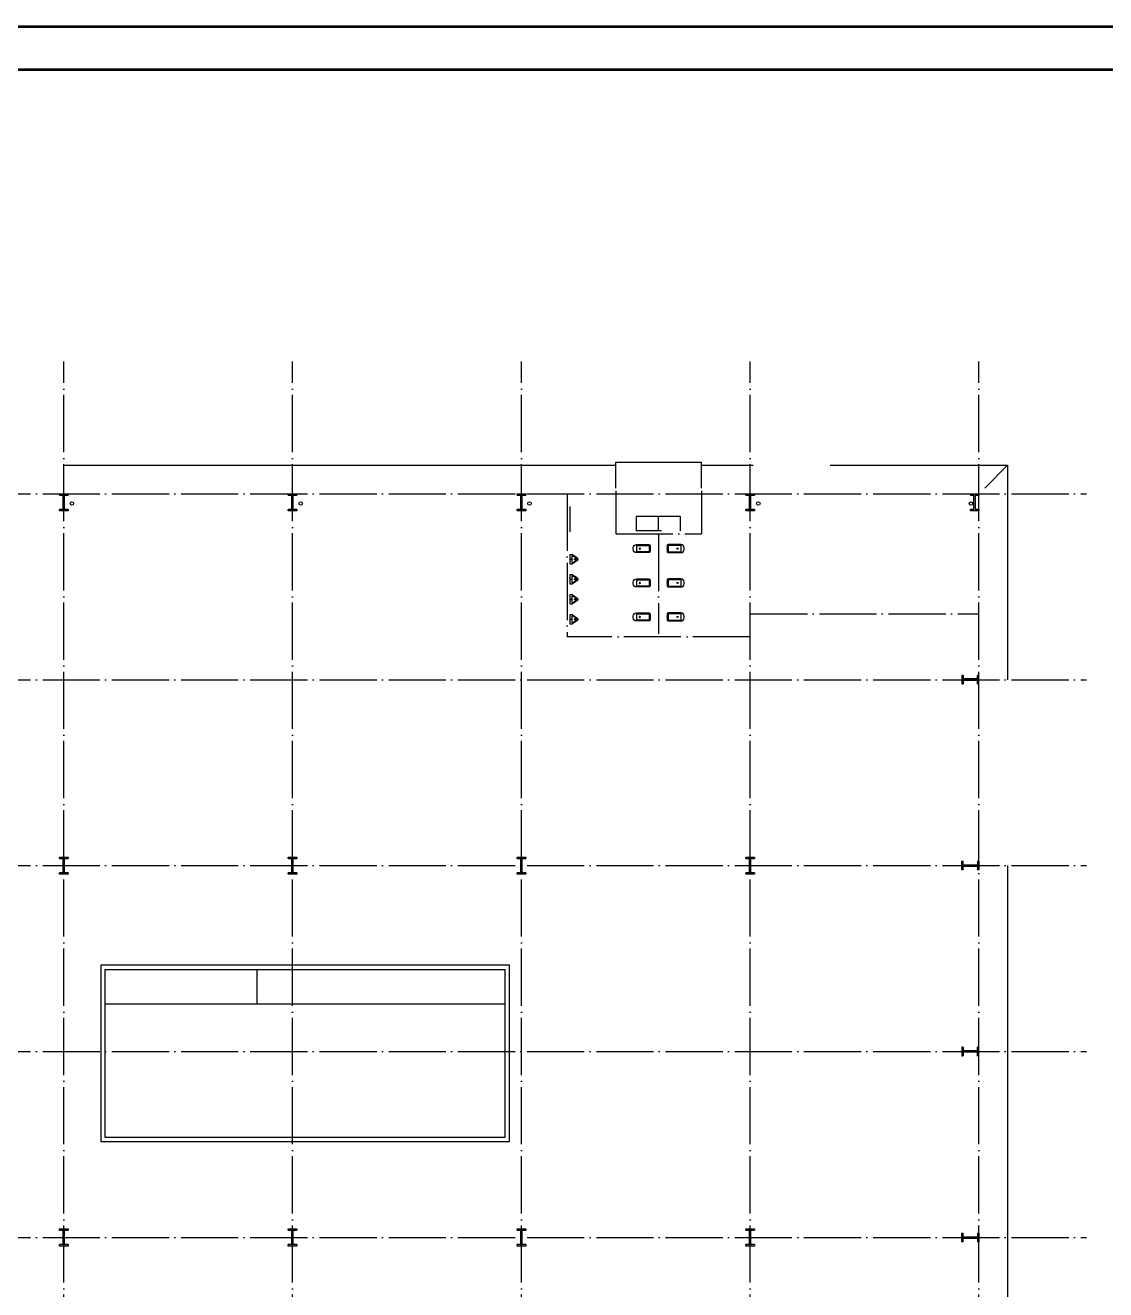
# Model space of a CAD drawing. Extents: x -518586 to 1253874, y -62343 to 661177.
# Drawn here: x 1186472 to 1224251, y 428148 to 472356 of the extents above; entities that cross this region are included whole.
import ezdxf

# ---------------------------------------------------------------- set-up
doc = ezdxf.new("R2010")
doc.units = 0
doc.header["$LTSCALE"] = 1000
doc.header["$MEASUREMENT"] = 0
doc.linetypes.add('DOTE', pattern=[2.42, 2, -0.2, 0.02, -0.2])
for name, color, linetype in [('COLUMN', 9, 'Continuous'), ('DOTE', 9, 'DOTE'), ('E_OTHER', 7, 'Continuous'), ('LVTRY', 8, 'Continuous'), ('NT', 7, 'Continuous'), ('图框', 7, 'Continuous'), ('尺寸线', 3, 'Continuous'), ('路', 150, 'Continuous'), ('钢柱', 7, 'Continuous')]:
    doc.layers.add(name, color=color, linetype=linetype)

# ---------------------------------------------------------------- blocks, each defined once
blk = doc.blocks.new('A$C23043752')
at = {"layer": 'COLUMN'}
blk.add_hatch(color=256, dxfattribs=at).paths.add_polyline_path([(0, 600), (0, 550), (125, 550), (125, 50), (0, 50), (0, 0), (300, 0), (300, 50), (175, 50), (175, 550), (300, 550), (300, 600)])
for p, q in [((0, 600), (0, 550)), ((300, 600), (0, 600)), ((125, 550), (0, 550)), ((125, 550), (125, 50)), ((175, 550), (175, 50)), ((300, 550), (175, 550)), ((300, 550), (300, 600)), ((0, 50), (125, 50)), ((0, 50), (0, 0)), ((0, 0), (300, 0)), ((175, 50), (300, 50)), ((300, 0), (300, 50))]:
    blk.add_line(p, q, dxfattribs=at)
blk = doc.blocks.new('A$C2E6C69CD')
at = {"layer": 'COLUMN', "xscale": -1, "rotation": 359.9999999999998}
blk.add_blockref('A$C23043752', (300, 0), dxfattribs=at)
blk.add_blockref('A$C23043752', (300, 0), dxfattribs=at)
blk = doc.blocks.new('A$C6F9B7E11')
blk.add_blockref('A$C2E6C69CD', (0, 0))
blk = doc.blocks.new('$lvtry$00000220')
at = {"color": 0}
for p, q in [((-124, -91, 0), (-43, -216, 0)), ((-116, -76, 0), (116, -76, 0)), ((43, -216, 0), (124, -91, 0))]:
    blk.add_line(p, q, dxfattribs=at)
at = {"color": 0, "elevation": 0}
blk.add_lwpolyline([(69, -231, -0.57735), (-69, -231), (-162, -88, -0.145378), (-170, -61), (-170, 0), (170, 0), (170, -61, -0.145378), (162, -88)], format="xyb", close=True, dxfattribs=at)
at = {"color": 0}
for centre, radius in [((0, -177, 0), 20), ((0, -38, 0), 17.7)]:
    blk.add_circle(centre, radius, dxfattribs=at)
for centre, radius, start, end in [((-116, -86, 0), 10, 90, 213.0863), ((0, -191, 0), 50, 210, 330), ((116, -86, 0), 10, 326.9137, 90)]:
    blk.add_arc(centre, radius, start, end, dxfattribs=at)
for p in [(0, -38, 0), (0, -177, 0)]:
    blk.add_point(p, dxfattribs=at)
blk = doc.blocks.new('$lvtry$00000200')
at = {"color": 0}
for p, q in [((-110, -40, 0), (-110, -470, 0)), ((100, -30, 0), (-100, -30, 0)), ((110, -470, 0), (110, -40, 0))]:
    blk.add_line(p, q, dxfattribs=at)
at = {"color": 0, "elevation": 0}
blk.add_lwpolyline([(100, 0), (-100, 0, 0.414214), (-140, -40), (-140, -480, 0.414214), (-30, -590), (30, -590, 0.414214), (140, -480), (140, -40, 0.414214)], format="xyb", close=True, dxfattribs=at)
blk.add_lwpolyline([(140, -470), (-140, -470)], dxfattribs=at)
at = {"color": 0}
blk.add_circle((0, -359, 0), 20, dxfattribs=at)
for centre, start, end in [((-100, -40, 0), 90, 180), ((100, -40, 0), 0, 90)]:
    blk.add_arc(centre, 10, start, end, dxfattribs=at)
for p in [(0, 0), (0, -359, 0)]:
    blk.add_point(p, dxfattribs=at)

msp = doc.modelspace()

# ---------------------------------------------------------------- linework, layer by layer
at = {"layer": 'DOTE', "color": 8}
for p, q in [((1187819, 399355), (1187819, 460598)), ((1195819, 399355), (1195819, 460598)), ((1203819, 399355), (1203819, 460598)), ((1211819, 399355), (1211819, 460598)), ((1219819, 399355), (1219819, 460598)), ((1112060, 455976), (1223577, 455976)), ((1205419, 455976), (1205419, 450976)), ((1207119, 456076), (1207119, 454576)), ((1210119, 456076), (1210119, 454576)), ((1207119, 454576), (1210119, 454576)), ((1208619, 454576), (1208619, 451076)), ((1211819, 450976), (1205419, 450976)), ((1112060, 449476), (1223577, 449476)), ((1112060, 442976), (1223577, 442976)), ((1112060, 436476), (1223577, 436476)), ((1112060, 429976), (1223577, 429976))]:
    msp.add_line(p, q, dxfattribs=at)
at = {"layer": 'DOTE', "color": 0}
msp.add_line((1211819, 451776), (1219819, 451776), dxfattribs=at)
at = {"layer": 'E_OTHER', "color": 0}
for centre in [(1188103, 455637), (1196103, 455637), (1204103, 455637), (1212103, 455637)]:
    msp.add_circle(centre, 60, dxfattribs=at)
at = {"layer": 'LVTRY'}
for p, q in [((1205519, 454650), (1205519, 455534)), ((1208601, 455176), (1207834, 455176)), ((1207834, 455176), (1207834, 454676)), ((1208601, 455176), (1208601, 454676)), ((1209367, 455176), (1208601, 455176)), ((1208601, 455176), (1208601, 454676)), ((1209367, 455176), (1209367, 454676)), ((1208719, 454676), (1207834, 454676))]:
    msp.add_line(p, q, dxfattribs=at)
at = {"layer": 'NT'}
for p, q in [((1189259, 439341), (1203254, 439341)), ((1189259, 439341), (1189259, 433482)), ((1194578, 438141), (1194578, 439341)), ((1203254, 433482), (1203254, 439341)), ((1189259, 438141), (1203254, 438141)), ((1189259, 433482), (1203254, 433482))]:
    msp.add_line(p, q, dxfattribs=at)
msp.add_lwpolyline([(1189109, 433332), (1203404, 433332), (1203404, 439491), (1189109, 439491)], close=True, dxfattribs=at)
at = {"layer": '图框', "color": 4, "const_width": 98.6}
for points in [[(1096175, 383207), (1253825, 383207), (1253825, 472307), (1096175, 472307)], [(1099925, 384707), (1252325, 384707), (1252325, 470807), (1099925, 470807)]]:
    msp.add_lwpolyline(points, close=True, dxfattribs=at)
at = {"layer": '尺寸线', "color": 0}
for p, q in [((1207119, 456176), (1207119, 457076)), ((1207119, 457076), (1210119, 457076)), ((1210119, 456176), (1210119, 457076)), ((1220019, 456176), (1220819, 456976))]:
    msp.add_line(p, q, dxfattribs=at)
for points in [[(1187819, 456976), (1207119, 456976)], [(1210119, 456976), (1211919, 456976)], [(1214619, 456976), (1220819, 456976), (1220819, 455676)], [(1220819, 455676), (1220819, 451676)], [(1220819, 451676), (1220819, 449476)], [(1220819, 442976), (1220819, 416976)]]:
    msp.add_lwpolyline(points, dxfattribs=at)
at = {"layer": '路', "color": 0}
msp.add_circle((1219538, 455633), 60, dxfattribs=at)

# ---------------------------------------------------------------- block references
at = {"layer": 'DOTE', "color": 8, "rotation": 180}
for p in [(1195969, 443276), (1203969, 443276), (1187969, 430276), (1195969, 430276), (1203969, 430276)]:
    msp.add_blockref('A$C6F9B7E11', p, dxfattribs=at)
at = {"layer": 'LVTRY', "xscale": -1, "rotation": 270}
for p in [(1208319, 454059, 0), (1208319, 452858, 0), (1208319, 451670, 0)]:
    msp.add_blockref('$lvtry$00000200', p, dxfattribs=at)
at = {"layer": 'LVTRY', "rotation": 90}
for name, p in [('$lvtry$00000200', (1208919, 454059, 0)), ('$lvtry$00000220', (1205519, 453686, 0)), ('$lvtry$00000220', (1205519, 452986, 0)), ('$lvtry$00000220', (1205519, 452986, 0)), ('$lvtry$00000200', (1208919, 452858, 0)), ('$lvtry$00000220', (1205519, 452286, 0)), ('$lvtry$00000200', (1208919, 451670, 0)), ('$lvtry$00000220', (1205519, 451586, 0))]:
    msp.add_blockref(name, p, dxfattribs=at)
at = {"layer": '钢柱', "ltscale": 1000}
for p, rotation in [((1187969, 455976), 180), ((1195969, 455976), 180), ((1203969, 455976), 180), ((1211969, 455976), 180), ((1219819, 455976), 180), ((1187969, 443276), 180), ((1211969, 443276), 180), ((1219819, 442826), 90), ((1211969, 430276), 180), ((1219819, 429826), 90)]:
    msp.add_blockref('A$C6F9B7E11', p, dxfattribs=dict(at, rotation=rotation))
at = {"layer": '钢柱', "ltscale": 1000, "xscale": -1, "rotation": 270}
for p in [(1219219, 449326), (1219219, 436326)]:
    msp.add_blockref('A$C6F9B7E11', p, dxfattribs=at)

doc.saveas('drawing.dxf')
